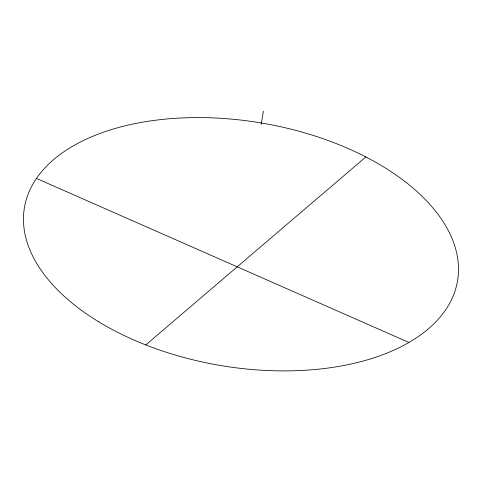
<?xml version="1.0" encoding="UTF-8"?>
<svg xmlns="http://www.w3.org/2000/svg" width="482" height="482" viewBox="0 0 482 482"><rect width="100%" height="100%" fill="white"/><g stroke="black" fill="none" stroke-linecap="round" stroke-linejoin="round"><path stroke-width="0.72" d="M261.148 124.531L263.395 111.191M145.799 344.913L365.952 156.861M36.512 178.442L408.808 342.413M98.509 321.675A219.623 122.97 9.6 0 0 454.61 292.176A219.623 122.97 9.6 0 0 169.929 118.717A219.623 122.97 9.6 0 0 98.509 321.675"/></g></svg>
